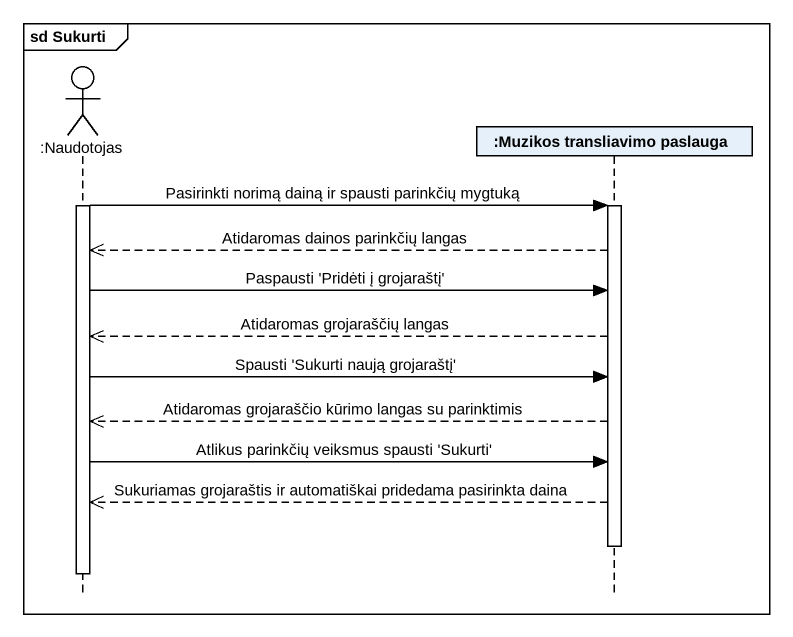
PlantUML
@startuml
mainframe sd Sukurti
hide footbox
actor ":Naudotojas" as Naudotojas
participant ":Muzikos transliavimo paslauga" as Muzikos_transliavimo

activate Naudotojas
Naudotojas -> Muzikos_transliavimo : Pasirinkti norimą dainą ir spausti parinkčių mygtuką
activate Muzikos_transliavimo
Muzikos_transliavimo -->> Naudotojas : Atidaromas dainos parinkčių langas
Naudotojas -> Muzikos_transliavimo : Paspausti 'Pridėti į grojaraštį'
Muzikos_transliavimo -->> Naudotojas : Atidaromas grojaraščių langas
Naudotojas -> Muzikos_transliavimo : Spausti 'Sukurti naują grojaraštį'
Muzikos_transliavimo -->> Naudotojas : Atidaromas grojaraščio kūrimo langas su parinktimis
Naudotojas -> Muzikos_transliavimo : Atlikus parinkčių veiksmus spausti 'Sukurti'
Muzikos_transliavimo -->> Naudotojas : Sukuriamas grojaraštis ir automatiškai pridedama pasirinkta daina
deactivate Muzikos_transliavimo
deactivate Naudotojas
@enduml
